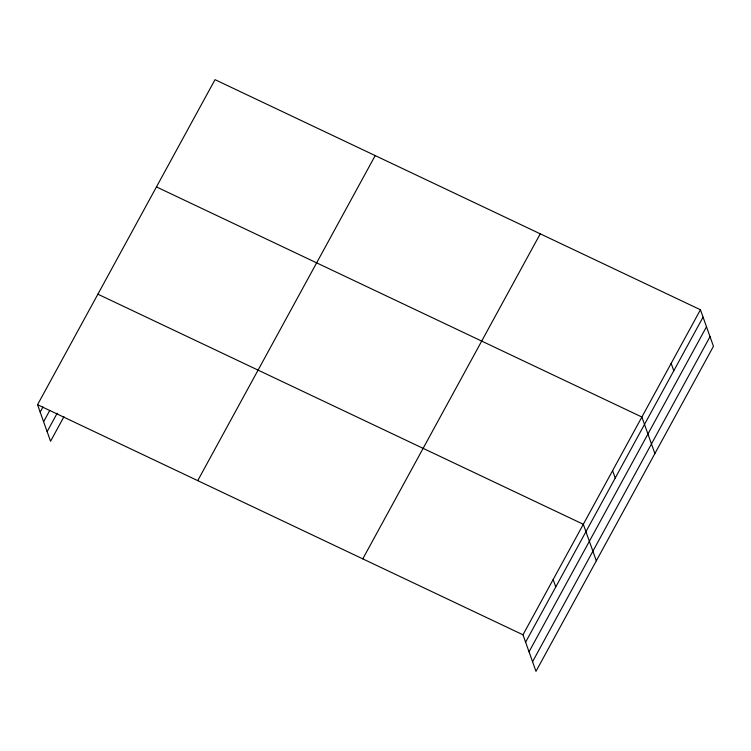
<?xml version="1.0" encoding="UTF-8"?>
<svg xmlns="http://www.w3.org/2000/svg" width="751" height="751" viewBox="0 0 751 751"><rect width="100%" height="100%" fill="white"/><g stroke="black" fill="none" stroke-linecap="round" stroke-linejoin="round"><path stroke-width="1.13" d="M37.55 404.705L215.011 79.662L700.439 309.759L713.45 346.295L535.989 671.338L522.978 634.802L37.55 404.705L50.561 441.241L63.966 416.683M40.178 412.083L42.967 406.967M43.605 421.705L49.754 410.45M47.135 431.618L57.189 413.2M197.738 480.631L375.2 155.598M362.789 558.866L540.251 233.824M522.978 634.802L700.439 309.759M525.606 642.171L703.067 317.138M529.033 651.802L706.494 326.76M532.562 661.715L710.024 336.673M156.452 186.924L641.88 417.021L654.891 453.557M97.883 294.185L583.311 524.282L596.322 560.828M671.159 363.39L673.788 370.769M612.591 470.652L615.219 478.03M553.14 579.537L555.768 586.916"/></g></svg>
